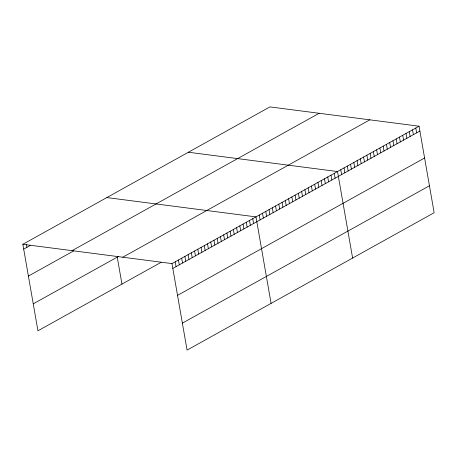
<?xml version="1.0" encoding="UTF-8"?>
<svg xmlns="http://www.w3.org/2000/svg" width="457" height="457" viewBox="0 0 457 457"><rect width="100%" height="100%" fill="white"/><g stroke="black" fill="none" stroke-linecap="round" stroke-linejoin="round"><path stroke-width="0.69" d="M161.087 262.324L37.948 330.794L22.85 244.284L269.921 106.904L419.052 126.206L434.15 212.716L187.079 350.096L171.981 263.592L419.052 126.206M23.695 249.122L30.156 245.529M72.063 250.659L319.135 113.273M28.397 276.074L73.628 250.922M33.247 303.842L118.334 256.526M122.767 257.217L369.839 119.837M172.826 268.425L419.897 131.045M177.527 295.376L424.599 157.996M182.377 323.145L429.449 185.765M188.387 152.238L337.517 171.546L352.615 258.051M106.852 197.578L255.983 216.881L271.081 303.385M22.85 244.284L171.981 263.592M415.79 128.023L416.635 132.856M412.528 129.834L413.374 134.672M409.266 131.65L410.112 136.483M406.005 133.461L406.85 138.3M402.743 135.272L403.588 140.11M399.487 137.089L400.326 141.927M396.225 138.899L397.064 143.738M392.963 140.716L393.808 145.555M389.701 142.527L390.546 147.365M386.439 144.343L387.285 149.182M383.177 146.154L384.023 150.993M379.916 147.971L380.761 152.804M376.654 149.782L377.499 154.62M373.392 151.598L374.237 156.431M370.13 153.409L370.975 158.248M366.868 155.22L367.714 160.059M363.612 157.037L364.452 161.875M360.35 158.847L361.19 163.686M357.088 160.664L357.934 165.503M353.827 162.475L354.672 167.313M350.565 164.292L351.41 169.13M347.303 166.102L348.148 170.941M344.041 167.919L344.886 172.752M340.779 169.73L341.625 174.568M334.256 173.357L335.101 178.196M330.994 175.168L331.839 180.007M327.738 176.985L328.577 181.823M324.476 178.796L325.315 183.634M321.214 180.612L322.054 185.451M317.952 182.423L318.797 187.261M314.69 184.24L315.536 189.072M311.428 186.05L312.274 190.889M308.167 187.867L309.012 192.7M304.905 189.678L305.75 194.516M301.643 191.489L302.488 196.327M298.381 193.305L299.226 198.144M295.119 195.116L295.965 199.955M291.857 196.933L292.703 201.771M288.601 198.744L289.441 203.582M285.339 200.56L286.179 205.399M282.078 202.371L282.923 207.21M278.816 204.188L279.661 209.02M275.554 205.998L276.399 210.837M272.292 207.815L273.137 212.648M269.03 209.626L269.876 214.464M265.768 211.437L266.614 216.275M262.507 213.253L263.352 218.092M259.245 215.064L260.09 219.903M252.755 218.675L253.601 223.513M249.522 220.474L250.367 225.312M246.294 222.268L247.134 227.106M243.061 224.067L243.907 228.906M239.834 225.861L240.673 230.699M236.6 227.66L237.446 232.499M233.367 229.454L234.213 234.292M230.139 231.253L230.985 236.092M226.906 233.047L227.752 237.886M223.679 234.847L224.518 239.685M220.445 236.64L221.291 241.479M217.212 238.44L218.058 243.278M213.985 240.233L214.83 245.072M210.751 242.033L211.597 246.871M207.524 243.827L208.363 248.665M204.29 245.626L205.136 250.465M201.057 247.42L201.903 252.258M197.83 249.219L198.675 254.052M194.596 251.013L195.442 255.851M191.369 252.812L192.208 257.645M188.135 254.606L188.981 259.445M184.902 256.406L185.748 261.238M181.675 258.199L182.52 263.038M178.441 259.999L179.287 264.832M175.214 261.792L176.059 266.631M117.249 257.131L121.95 284.083M26.443 244.564L26.923 247.328"/></g></svg>
